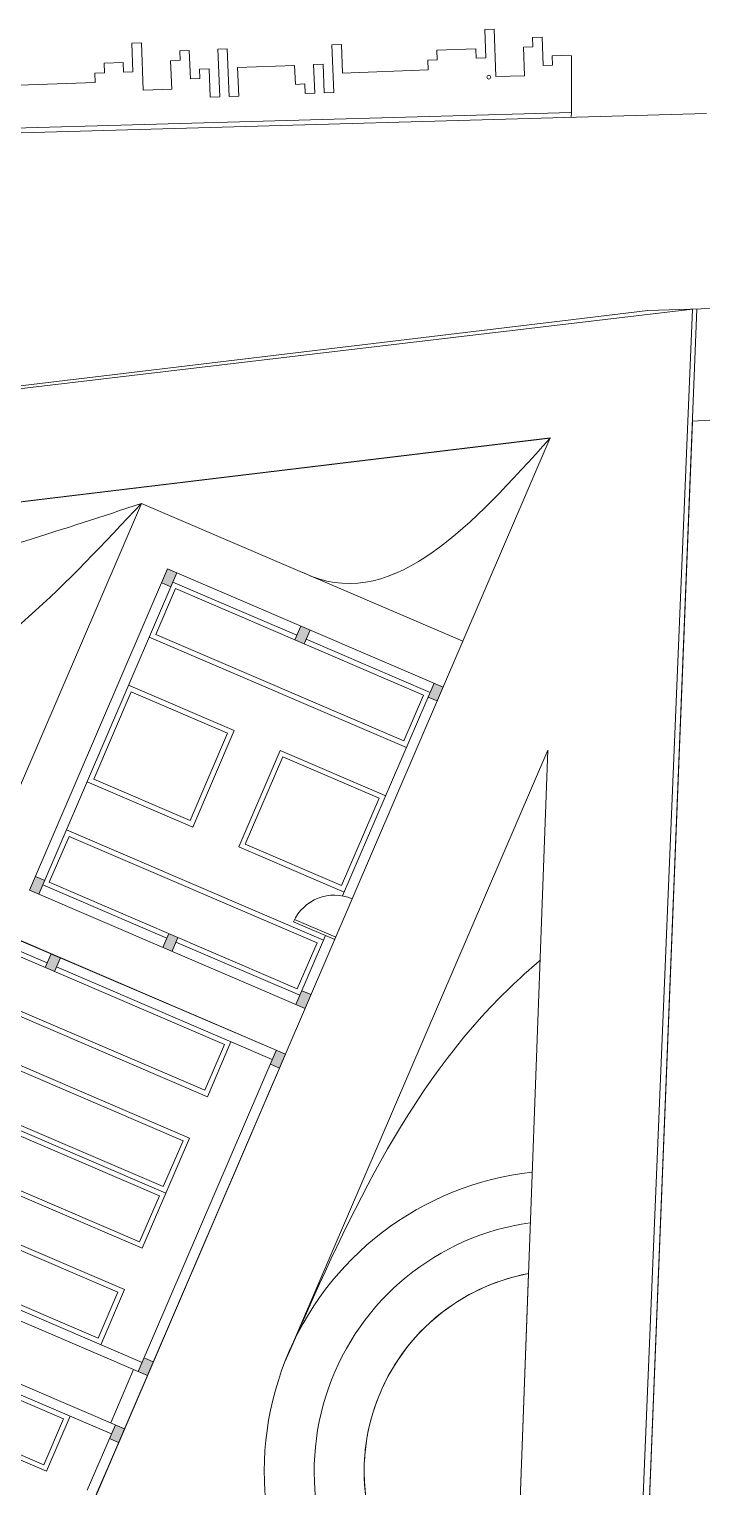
# Model space of a CAD drawing. Header units: metres. Extents: x -48 to 2360, y -1392 to 453.
# Drawn here: x 280.03 to 293.49, y -1282.62 to -1253.43 of the extents above; entities that cross this region are included whole.
import ezdxf

# ---------------------------------------------------------------- set-up
doc = ezdxf.new("R2010")
doc.units = ezdxf.units.M
for name, color, linetype, lineweight, transparency in [('JARDINERAS', 93, 'Continuous', 5, 0.4), ('MUEBLES', 223, 'Continuous', 5, 0.3), ('SUELO', 231, 'Continuous', 5, 0.2)]:
    doc.layers.add(name, color=color, linetype=linetype, lineweight=lineweight, transparency=transparency)
doc.layers.add('MUROS', color=31, linetype='Continuous', lineweight=9)
doc.layers.add('TODO', color=210, linetype='Continuous', lineweight=5)

msp = doc.modelspace()

# ---------------------------------------------------------------- hatches: boundary and pattern name
at = {"layer": 'MUROS', "ltscale": 7, "transparency": 33554687}
h = msp.add_hatch(color=256, dxfattribs=at)
h.dxf.hatch_style = 1
h.paths.add_polyline_path([(282.987, -1264.317), (282.803, -1264.238), (282.685, -1264.514), (282.869, -1264.593)])
h.paths.add_polyline_path([(288.316, -1266.606), (288.133, -1266.527), (288.014, -1266.802), (288.198, -1266.881)])
h.paths.add_polyline_path([(285.652, -1265.461), (285.468, -1265.382), (285.349, -1265.658), (285.533, -1265.737)])
h.paths.add_polyline_path([(280.343, -1270.474), (280.16, -1270.395), (280.041, -1270.67), (280.225, -1270.749)])
h.paths.add_polyline_path([(283.008, -1271.618), (282.824, -1271.539), (282.706, -1271.815), (282.89, -1271.893)])
h.paths.add_polyline_path([(285.673, -1272.762), (285.489, -1272.683), (285.371, -1272.959), (285.554, -1273.038)])
h.paths.add_polyline_path([(284.976, -1273.878), (284.858, -1274.153), (285.042, -1274.232), (285.16, -1273.957)])
h.paths.add_polyline_path([(280.655, -1272.029), (280.471, -1271.95), (280.355, -1272.22), (280.539, -1272.299)])
h.paths.add_polyline_path([(275.967, -1270.022), (275.783, -1269.943), (275.669, -1270.208), (275.853, -1270.287)])
h.paths.add_polyline_path([(282.516, -1280.113), (282.333, -1280.034), (282.214, -1280.31), (282.398, -1280.389)])
h.paths.add_polyline_path([(281.94, -1281.455), (281.757, -1281.376), (281.638, -1281.651), (281.822, -1281.73)])
h.paths.add_polyline_path([(277.438, -1279.521), (277.254, -1279.442), (277.136, -1279.718), (277.319, -1279.797)])
h.paths.add_polyline_path([(272.752, -1277.509), (272.568, -1277.43), (272.449, -1277.706), (272.633, -1277.785)])
h.paths.add_polyline_path([(273.328, -1276.167), (273.144, -1276.089), (273.025, -1276.364), (273.209, -1276.443)])
h.paths.add_polyline_path([(268.341, -1275.615), (268.157, -1275.536), (268.039, -1275.812), (268.223, -1275.891)])
h.paths.add_polyline_path([(268.917, -1274.274), (268.733, -1274.195), (268.615, -1274.47), (268.799, -1274.549)])
h.paths.add_polyline_path([(267.541, -1273.711), (267.357, -1273.632), (267.239, -1273.908), (267.422, -1273.987)])
h.paths.add_polyline_path([(266.964, -1275.054), (266.78, -1274.976), (266.662, -1275.251), (266.846, -1275.33)])
h.paths.add_polyline_path([(264.876, -1272.567), (264.692, -1272.488), (264.574, -1272.764), (264.758, -1272.843)])
h.paths.add_polyline_path([(264.299, -1273.91), (264.115, -1273.831), (263.997, -1274.107), (264.181, -1274.186)])
h.paths.add_polyline_path([(262.211, -1271.423), (262.028, -1271.344), (261.909, -1271.619), (262.093, -1271.698)])
h.paths.add_polyline_path([(261.634, -1272.766), (261.451, -1272.687), (261.332, -1272.963), (261.516, -1273.042)])
h.paths.add_polyline_path([(271.554, -1268.133), (271.37, -1268.054), (271.258, -1268.314), (271.442, -1268.393)])
h.paths.add_polyline_path([(270.184, -1267.555), (270.001, -1267.476), (269.882, -1267.751), (270.066, -1267.83)])
h.paths.add_polyline_path([(267.52, -1266.41), (267.336, -1266.332), (267.217, -1266.607), (267.401, -1266.686)])
h.paths.add_polyline_path([(264.855, -1265.266), (264.671, -1265.187), (264.553, -1265.463), (264.737, -1265.542)])
h.paths.add_polyline_path([(258.991, -1278.922), (258.807, -1278.844), (258.689, -1279.119), (258.873, -1279.198)])
h.paths.add_polyline_path([(261.656, -1280.067), (261.472, -1279.988), (261.355, -1280.26), (261.539, -1280.339)])
h.paths.add_polyline_path([(264.32, -1281.211), (264.137, -1281.132), (264.021, -1281.401), (264.205, -1281.48)])
h.paths.add_polyline_path([(265.697, -1281.772), (265.514, -1281.693), (265.395, -1281.968), (265.579, -1282.047)])
h.paths.add_polyline_path([(269.924, -1283.587), (269.806, -1283.862), (269.99, -1283.941), (270.108, -1283.665)])
h.paths.add_polyline_path([(274.794, -1285.678), (274.61, -1285.599), (274.492, -1285.874), (274.676, -1285.953)])
h.paths.add_polyline_path([(279.297, -1287.611), (279.113, -1287.532), (278.995, -1287.808), (279.178, -1287.887)])

# ---------------------------------------------------------------- linework, layer by layer
at = {"layer": 'JARDINERAS', "transparency": 33554559}
for p, q in [((288.971, -1253.822), (288.19, -1253.853)), ((290.884, -1253.963), (290.69, -1253.955)), ((290.884, -1255.096), (290.884, -1253.963)), ((290.408, -1267.866), (285.154, -1280.102))]:
    msp.add_line(p, q, dxfattribs=at)
at = {"layer": 'JARDINERAS', "transparency": 33554559, "flags": 128}
for points in [[(289.339, -1253.429), (289.149, -1253.435)], [(289.149, -1253.435), (289.168, -1254.006)], [(289.371, -1254.38), (289.339, -1253.429)], [(290.297, -1253.587), (290.106, -1253.594)], [(290.106, -1253.594), (290.113, -1253.784)], [(290.316, -1254.158), (290.297, -1253.587)], [(282.277, -1253.702), (282.087, -1253.71)], [(282.087, -1253.71), (282.109, -1254.281)], [(282.314, -1254.654), (282.277, -1253.702)], [(283.236, -1253.855), (283.046, -1253.863)], [(283.046, -1253.863), (283.053, -1254.053)], [(283.258, -1254.426), (283.236, -1253.855)], [(283.997, -1253.826), (283.807, -1253.833)], [(283.807, -1253.833), (283.844, -1254.784)], [(284.034, -1254.777), (283.997, -1253.826)], [(286.28, -1253.737), (286.09, -1253.744)], [(286.09, -1253.744), (286.127, -1254.695)], [(286.302, -1254.307), (286.28, -1253.737)], [(288.19, -1253.853), (288.197, -1254.043)], [(288.978, -1254.013), (288.971, -1253.822)], [(290.113, -1253.784), (289.923, -1253.79)], [(289.923, -1253.79), (289.942, -1254.361)], [(281.912, -1254.098), (281.531, -1254.112)], [(281.531, -1254.112), (281.538, -1254.302)], [(281.919, -1254.288), (281.912, -1254.098)], [(283.053, -1254.053), (282.863, -1254.061)], [(282.863, -1254.061), (282.885, -1254.631)], [(283.631, -1254.221), (283.441, -1254.229)], [(283.441, -1254.229), (283.448, -1254.419)], [(283.654, -1254.792), (283.631, -1254.221)], [(285.343, -1254.154), (284.202, -1254.199)], [(284.202, -1254.199), (284.224, -1254.77)], [(285.358, -1254.535), (285.343, -1254.154)], [(285.914, -1254.132), (285.724, -1254.139)], [(285.724, -1254.139), (285.746, -1254.71)], [(285.936, -1254.703), (285.914, -1254.132)], [(288.014, -1254.241), (286.302, -1254.307)], [(288.197, -1254.043), (288.007, -1254.05)], [(288.007, -1254.05), (288.014, -1254.241)], [(289.168, -1254.006), (288.978, -1254.013)], [(290.506, -1254.152), (290.316, -1254.158)], [(290.69, -1253.955), (290.5, -1253.962)], [(290.5, -1253.962), (290.506, -1254.152)], [(281.354, -1254.498), (279.641, -1254.556)], [(281.538, -1254.302), (281.347, -1254.308)], [(281.347, -1254.308), (281.354, -1254.498)], [(282.109, -1254.281), (281.919, -1254.288)], [(283.448, -1254.419), (283.258, -1254.426)], [(285.549, -1254.527), (285.358, -1254.535)], [(285.556, -1254.718), (285.549, -1254.527)], [(289.942, -1254.361), (289.371, -1254.38)], [(282.885, -1254.631), (282.314, -1254.654)], [(283.844, -1254.784), (283.654, -1254.792)], [(284.224, -1254.77), (284.034, -1254.777)], [(285.746, -1254.71), (285.556, -1254.718)], [(286.127, -1254.695), (285.936, -1254.703)]]:
    msp.add_lwpolyline(points, dxfattribs=at)
at = {"layer": 'JARDINERAS', "ltscale": 0.05, "transparency": 33554559}
for points in [[(292.08, -1288.198, -1.055423), (290.097, -1276.315, -1.055423)], [(292.122, -1287.157, -1.06783), (290.059, -1277.328, -1.06783)], [(292.164, -1286.093, -1.087495), (290.022, -1278.347, -1.087495)]]:
    msp.add_lwpolyline(points, format="xyb", dxfattribs=at)
at = {"layer": 'JARDINERAS', "ltscale": 7, "transparency": 33554559}
msp.add_lwpolyline([(289.732, -1286.208, -0.79867), (290.022, -1278.347)], format="xyb", dxfattribs=at)
at = {"layer": 'JARDINERAS', "transparency": 33554559}
msp.add_ellipse((289.231, -1254.39), major_axis=(-0.027, 0.0269), ratio=1, start_param=3.926991, end_param=10.210176, dxfattribs=at)
at = {"layer": 'JARDINERAS', "ltscale": 0.05, "transparency": 33554559}
for points in [[(290.459, -1261.617), (285.67, -1264.381), (285.495, -1264.306)], [(282.279, -1262.925), (277.589, -1266.833), (265.864, -1264.583)], [(282.279, -1262.925), (277.586, -1264.294), (265.864, -1264.583)]]:
    msp.add_spline(points, degree=3, dxfattribs=at)
msp.add_open_spline([(285.154, -1280.102), (286.358, -1277.366), (287.675, -1274.374), (290.047, -1272.255), (290.253, -1272.075)], degree=3, knots=[0, 0, 0, 0, 8.723273, 9.542205, 9.542205, 9.542205, 9.542205], dxfattribs=at)
at = {"layer": 'MUEBLES', "transparency": 33554559}
for points in [[(282.566, -1265.551), (287.528, -1267.682), (287.922, -1266.763), (282.96, -1264.632)], [(282.073, -1266.7), (281.323, -1268.446), (283.253, -1269.274), (284.002, -1267.528)], [(285.105, -1268.002), (284.355, -1269.748), (286.285, -1270.576), (287.035, -1268.83)], [(280.435, -1270.513), (285.397, -1272.644), (285.792, -1271.725), (280.83, -1269.594)], [(278.609, -1271.47), (278.215, -1272.389), (283.544, -1274.678), (283.939, -1273.759)], [(277.781, -1273.4), (277.386, -1274.319), (282.716, -1276.607), (283.11, -1275.688)], [(277.307, -1274.503), (276.913, -1275.421), (282.242, -1277.71), (282.637, -1276.791)], [(276.479, -1276.432), (276.084, -1277.351), (281.414, -1279.64), (281.808, -1278.721)], [(274.995, -1279.887), (275.39, -1278.968), (280.719, -1281.257), (280.325, -1282.176)]]:
    msp.add_lwpolyline(points, close=True, dxfattribs=at)
for points in [[(282.435, -1265.604), (287.58, -1267.813)], [(281.192, -1268.498), (283.305, -1269.406), (284.134, -1267.476), (282.02, -1266.568)], [(287.166, -1268.778), (285.052, -1267.87), (284.224, -1269.8), (286.337, -1270.708)], [(285.923, -1271.672), (280.777, -1269.463)], [(278.557, -1271.339), (278.084, -1272.442), (283.597, -1274.809), (284.07, -1273.706)], [(277.728, -1273.269), (276.781, -1275.474), (282.295, -1277.841), (283.242, -1275.636)], [(283.242, -1275.636), (277.728, -1273.269)], [(277.255, -1274.371), (282.768, -1276.739)], [(281.466, -1279.771), (281.94, -1278.668), (276.426, -1276.301), (275.953, -1277.404)], [(280.851, -1281.204), (280.377, -1282.307), (274.864, -1279.94), (275.337, -1278.837)]]:
    msp.add_lwpolyline(points, dxfattribs=at)
at = {"layer": 'MUROS', "ltscale": 7, "transparency": 33554687}
msp.add_lwpolyline([(291.726, -1297.082), (293.305, -1259.038)], dxfattribs=at)
at = {"layer": 'SUELO', "transparency": 33554559}
for p, q in [((290.459, -1261.615), (278.618, -1289.192)), ((290.408, -1267.866), (289.732, -1286.208))]:
    msp.add_line(p, q, dxfattribs=at)
at = {"layer": 'SUELO', "ltscale": 0.05, "transparency": 33554559}
for p, q in [((282.279, -1262.925), (279.122, -1270.276)), ((288.711, -1265.687), (282.279, -1262.925))]:
    msp.add_line(p, q, dxfattribs=at)
at = {"layer": 'SUELO', "ltscale": 7, "transparency": 33554559}
msp.add_line((290.022, -1278.347), (289.732, -1286.208), dxfattribs=at)
at = {"layer": 'SUELO', "ltscale": 0.05, "transparency": 33554559, "flags": 128}
for points in [[(290.459, -1261.615), (250.494, -1266.436)], [(290.459, -1261.617), (250.494, -1266.436)]]:
    msp.add_lwpolyline(points, dxfattribs=at)
at = {"layer": 'SUELO', "ltscale": 7, "transparency": 33554559}
msp.add_lwpolyline([(264.317, -1266.012), (262.205, -1265.112), (256.919, -1277.527), (257.263, -1278.121), (258.827, -1278.786), (258.689, -1279.119), (279.178, -1287.889), (285.16, -1273.957), (264.671, -1265.187), (264.317, -1266.012)], dxfattribs=at)
at = {"layer": 'TODO', "transparency": 33554687}
for p, q in [((330.567, -1257.882), (292.411, -1259.065)), ((292.411, -1259.065), (290.707, -1259.267)), ((290.707, -1259.267), (247.797, -1264.424)), ((315.488, -1259.838), (293.305, -1261.282)), ((282.803, -1264.238), (280.041, -1270.67)), ((286.304, -1270.784), (288.133, -1266.527)), ((286.147, -1271.658), (285.32, -1271.303)), ((286.166, -1271.612), (285.34, -1271.257)), ((285.963, -1271.579), (285.371, -1272.959)), ((284.976, -1273.878), (282.214, -1280.31)), ((282.557, -1280.022), (282.95, -1279.102)), ((282.398, -1280.389), (282.557, -1280.022)), ((281.757, -1281.376), (281.195, -1282.683)), ((281.94, -1281.455), (281.784, -1281.823)), ((281.784, -1281.823), (281.387, -1282.741))]:
    msp.add_line(p, q, dxfattribs=at)
at = {"layer": 'TODO', "ltscale": 7, "transparency": 33554687}
msp.add_line((282.122, -1280.27), (281.665, -1281.336), dxfattribs=at)
at = {"layer": 'TODO', "transparency": 33554559, "flags": 128}
for points in [[(293.589, -1255.115), (253.855, -1256.24), (249.059, -1256.37)], [(290.88, -1255.192), (290.884, -1255.096), (253.852, -1256.14), (251.607, -1256.203)]]:
    msp.add_lwpolyline(points, dxfattribs=at)
at = {"layer": 'TODO', "ltscale": 7, "transparency": 33554559}
msp.add_lwpolyline([(311.255, -1311.875), (311.255, -1311.875), (318.75, -1312.996), (317.888, -1331.288), (259.657, -1345.489), (247.797, -1264.424), (293.305, -1259.038), (293.305, -1259.038)], dxfattribs=at)
at = {"layer": 'TODO', "ltscale": 0.05, "transparency": 33554687, "flags": 128}
msp.add_lwpolyline([(291.876, -1297.085), (293.395, -1259.035)], dxfattribs=at)
at = {"layer": 'TODO', "ltscale": 7, "transparency": 33554687}
msp.add_lwpolyline([(293.305, -1261.291), (293.305, -1261.291), (291.876, -1297.085), (292.033, -1315.17)], dxfattribs=at)
at = {"layer": 'TODO', "transparency": 33554687}
for points in [[(280.225, -1270.749), (282.987, -1264.317)], [(288.316, -1266.606), (282.803, -1264.238)], [(282.685, -1264.514), (282.869, -1264.593)], [(285.389, -1265.566), (282.908, -1264.501)], [(285.468, -1265.382), (285.349, -1265.658)], [(285.533, -1265.737), (285.652, -1265.461)], [(288.054, -1266.71), (285.573, -1265.645)], [(288.014, -1266.802), (288.198, -1266.881)], [(285.16, -1273.957), (271.377, -1268.038), (269.522, -1272.357)], [(280.395, -1272.128), (275.892, -1270.195)], [(280.343, -1270.474), (280.16, -1270.395)], [(280.304, -1270.565), (282.785, -1271.631)], [(280.041, -1270.67), (285.554, -1273.038)], [(282.824, -1271.539), (282.706, -1271.815)], [(282.89, -1271.893), (283.008, -1271.618)], [(282.969, -1271.71), (285.45, -1272.775)], [(280.474, -1271.944), (280.355, -1272.22)], [(280.539, -1272.299), (280.657, -1272.023)], [(284.897, -1274.061), (280.578, -1272.207)], [(285.673, -1272.762), (285.489, -1272.683)], [(269.187, -1273.138), (268.615, -1274.47), (282.398, -1280.389)], [(284.858, -1274.153), (285.042, -1274.232)], [(267.605, -1276.823), (268.157, -1275.536), (281.94, -1281.455)], [(277.974, -1278.272), (282.293, -1280.126)], [(277.359, -1279.705), (281.678, -1281.559)], [(282.516, -1280.113), (282.333, -1280.034)], [(281.822, -1281.73), (281.638, -1281.651)]]:
    msp.add_lwpolyline(points, dxfattribs=at)
msp.add_arc((286.142, -1271.669), 0.9, 66.7615, 155.9836, dxfattribs=at)

doc.saveas('drawing.dxf')
